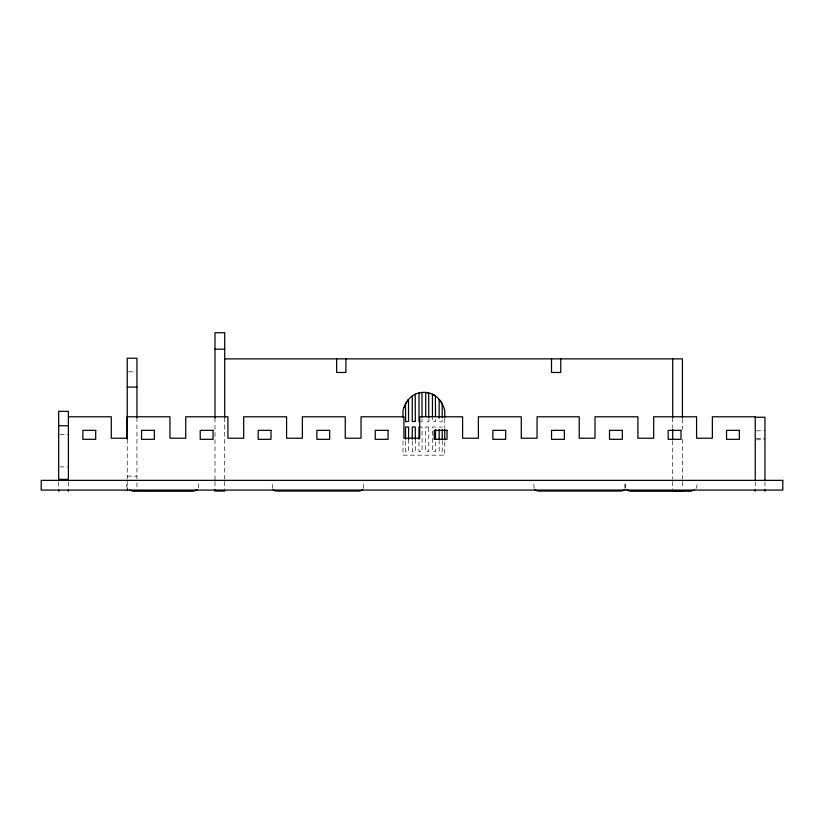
<?xml version="1.0" encoding="UTF-8"?>
<svg xmlns="http://www.w3.org/2000/svg" width="824" height="824" viewBox="0 0 824 824"><rect width="100%" height="100%" fill="white"/><g stroke="black" fill="none" stroke-linecap="round" stroke-linejoin="round"><path stroke-width="0.62" stroke-dasharray="4.12 3.09" d="M363.353 488.405L363.6 482.39M625.014 488.405L625.261 482.39M198.43 487.973L198.821 482.153M695.961 488.581L696.888 486.603L696.97 481.988M128.441 371.82L134.518 371.82M421.373 421.672L422.012 421.672L422.043 419.128M418.983 427.028L422.053 427.028L422.053 451.521L418.983 451.521L418.983 439.274M435.505 427.028L432.435 427.028L432.435 451.521L435.505 451.521L435.505 440.5M439.161 427.028L442.231 427.028M756.463 430.798L764.96 430.798M59.895 434.66L68.392 434.66M756.463 438.667L764.96 438.667M756.463 439.769L764.96 439.769M59.895 466.878L68.392 466.878M127.226 476.107L136.939 476.107M127.679 488.581L126.752 486.603L126.669 481.988M625.22 487.973L624.829 482.153M534.065 488.405L533.818 482.39M272.404 488.405L272.157 482.39M764.96 481.988L764.96 488.581M755.248 481.988L755.248 488.581M682.426 418.973L682.426 429.479M682.426 439.274L682.426 479.084M682.426 481.556L682.426 488.673M672.703 417.696L672.703 427.934M672.703 440.716L672.703 479.084M672.703 481.556L672.703 491.053M444.764 418.582L444.764 428.274M444.764 442.158L444.754 455.167L402.998 455.167L402.988 439.862M442.231 420.116C443.158 423.505 436.452 421.816 439.161 418.499M442.231 440.5L442.231 451.521L439.161 451.521L439.161 440.5M435.494 419.437L435.463 421.672L432.518 421.672L432.446 417.758M428.779 419.169C430.88 422.331 424.288 423.124 425.709 419.859M415.317 439.274L415.317 451.521L412.257 451.521L412.257 439.274M408.591 439.274L408.591 451.521L405.532 451.521L405.532 439.274M224.715 417.696L224.715 479.084M224.715 481.556L224.715 491.053M215.002 417.974L215.002 480.361M215.002 481.556L215.002 488.673M136.939 417.613L136.939 478.96M136.939 482.771L136.939 488.756M127.226 439.233L127.226 478.96M127.226 481.36L127.226 488.756M68.392 481.988L68.392 488.581M58.679 481.988L58.679 488.581M428.779 427.028L425.709 427.028L425.709 451.521L428.779 451.521L428.779 427.028"/><path stroke-width="1.24" d="M403.781 407.756L402.988 410.424L402.988 417.48M362.57 489.703L359.892 491.042L277.461 491.053L275.092 490.898L273.187 489.703M624.231 489.703L622.326 490.898L619.957 491.053L537.526 491.042L534.848 489.703M197.194 489.59L194.165 491.073L191.518 491.259L133.169 491.238L129.44 490.115M412.412 395.901L411.969 396.22A19.467 19.467 0 0 0 408.807 399.177L408.385 399.671A27.027 27.027 0 0 0 403.832 407.777M694.21 490.115L690.471 491.238L632.121 491.259L629.485 491.073L626.456 489.59M415.049 394.346L415.461 394.15A16.15 16.15 0 0 1 418.613 393.038L419.076 392.924M421.692 392.492L422.063 392.461A18.468 18.468 0 0 1 425.689 392.471A17.51 17.51 0 0 1 428.696 392.924L429.16 393.038A17.17 17.17 0 0 1 432.301 394.15L432.713 394.346A17.201 17.201 0 0 1 435.34 395.901L435.783 396.22A19.467 19.467 0 0 1 438.945 399.177L439.367 399.671A27.027 27.027 0 0 1 443.92 407.777L444.764 410.424L444.764 417.48M215.002 349.201L224.715 349.201M224.715 358.873L682.426 358.873L682.426 417.892M127.226 387.095L136.939 387.095M68.392 416.779L111.291 416.779L111.291 438.224L127.061 438.224L127.061 416.779L169.96 416.779L169.96 438.224L185.74 438.224L185.74 416.779L227.918 416.779L227.918 438.224L243.698 438.224L243.698 416.779L286.587 416.779L286.587 438.224L302.367 438.224L302.367 416.779L345.256 416.779L345.256 438.224L361.036 438.224L361.036 416.779L403.935 416.779L403.935 438.224L419.715 438.224L419.715 416.779L462.604 416.779L462.604 438.224L478.384 438.224L478.384 416.779L521.273 416.779L521.273 438.224L537.052 438.224L537.052 416.779L579.231 416.779L579.231 438.224L595.01 438.224L595.01 416.779L637.91 416.779L637.91 438.224L653.679 438.224L653.679 416.779L696.579 416.779L696.579 438.224L712.358 438.224L712.358 416.779L755.248 416.779L755.248 480.361M755.248 417.232L764.96 417.232L764.96 480.608M419.787 421.672L418.994 421.589L418.994 392.945A17.047 17.047 0 0 1 421.95 392.471L422.043 417.191M58.679 425.751L68.392 425.751M58.679 479.372L68.392 479.372M224.715 491.053L215.002 491.053L215.002 489.703M672.703 491.053L682.426 490.62M764.96 489.59L764.96 491.238M755.248 489.59L755.248 491.238M672.703 358.873L672.703 417.696M672.703 429.211L672.703 439.439M560.763 358.873L560.763 372.479L551.503 372.479L551.503 358.873M444.764 429.448L444.764 439.862M442.231 417.768L442.158 403.781A25.513 25.513 0 0 0 439.171 399.424L439.161 417.603M442.231 429.479L442.231 439.274M439.161 429.479L439.161 439.274M435.494 416.027L435.412 395.953A17.304 17.304 0 0 0 432.446 394.222L432.446 416.656M435.505 429.479L435.505 439.274M428.779 417.892L428.686 392.924A17.129 17.129 0 0 0 425.709 392.471L425.709 416.336M418.983 427.028L418.983 439.274M415.317 439.274L415.317 427.028L412.257 427.028L412.257 439.274M408.591 439.274L408.591 427.028L405.532 427.028L405.532 439.274M345.915 358.873L345.915 372.479L336.656 372.479L336.656 358.873M224.715 417.696L224.715 332.742L215.002 332.742L215.002 417.984M136.939 417.613L136.939 358.213L127.226 358.213L127.226 439.233M127.226 489.806L127.226 490.393M68.392 480.361L68.392 411.341L58.679 411.341L58.679 480.608M68.392 489.59L68.392 491.238M58.679 489.59L58.679 491.238M415.327 421.373L412.257 421.6L412.257 396.014A16.418 16.418 0 0 1 415.224 394.263L415.327 421.373M408.591 421.435L405.593 421.672L405.521 403.914A25.698 25.698 0 0 1 408.467 399.558L408.591 421.435M95.697 430.344L82.884 430.344L82.884 439.316L95.697 439.316L95.697 430.344M154.366 430.344L141.553 430.344L141.553 439.316L154.366 439.316L154.366 430.344M213.045 430.344L200.222 430.344L200.222 439.316L213.045 439.316L213.045 430.344M271.003 430.344L258.18 430.344L258.18 439.316L271.003 439.316L271.003 430.344M329.672 430.344L316.849 430.344L316.849 439.316L329.672 439.316L329.672 430.344M388.053 430.344L375.239 430.344L375.239 439.316L388.053 439.316L388.053 430.344M447.02 430.344L434.197 430.344L434.197 439.316L447.02 439.316L447.02 430.344M505.689 430.344L492.865 430.344L492.865 439.316L505.689 439.316L505.689 430.344M564.358 430.344L551.544 430.344L551.544 439.316L564.358 439.316L564.358 430.344M622.316 430.344L609.503 430.344L609.503 439.316L622.316 439.316L622.316 430.344M680.985 430.344L668.171 430.344L668.171 439.316L680.985 439.316L680.985 430.344M739.375 430.344L726.552 430.344L726.552 439.316L739.375 439.316L739.375 430.344M782.8 480.361L41.2 480.361L41.2 490.084L782.8 490.084L782.8 480.361"/></g></svg>
